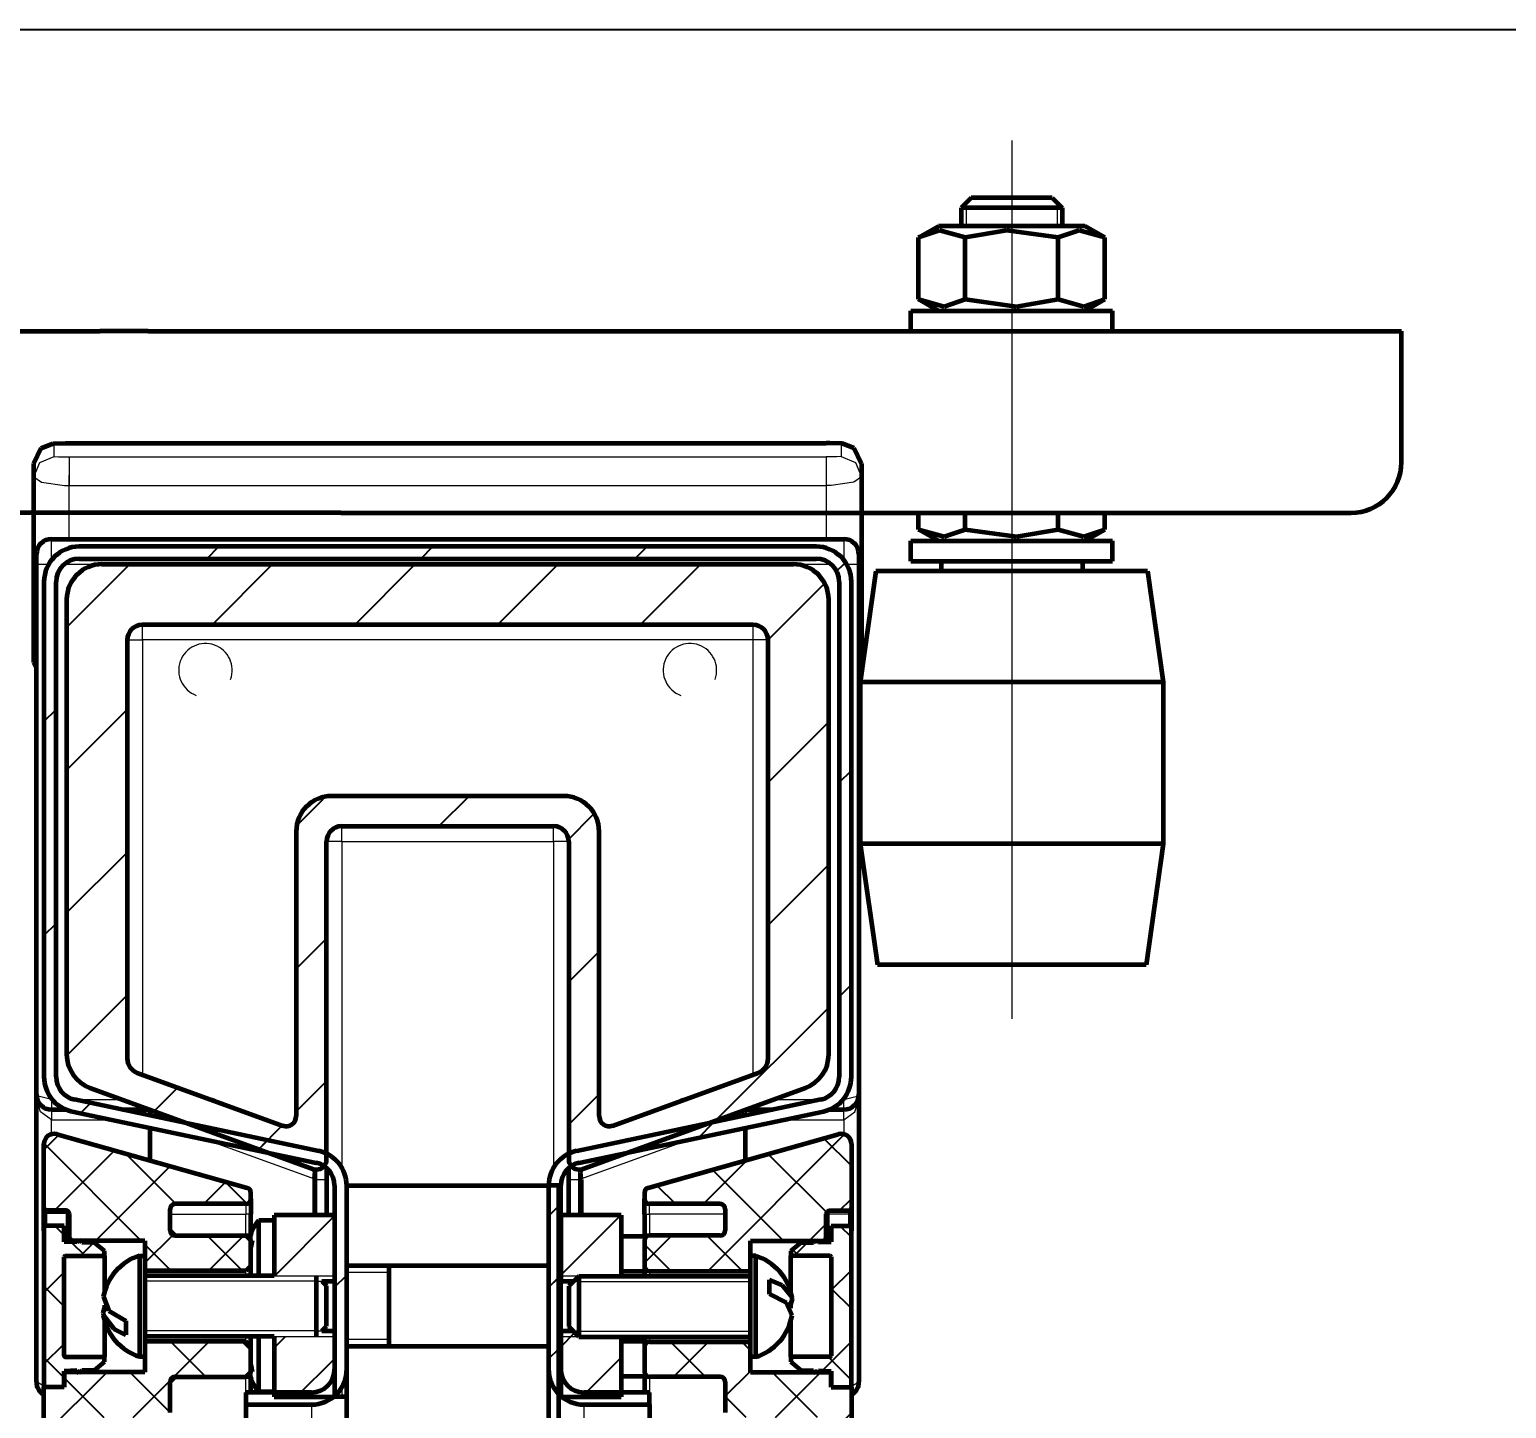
# Model space of a CAD drawing. Header units: millimetres. Extents: x 0 to 594, y 0 to 420.
# Drawn here: x 533.69 to 548.33, y 380.66 to 394.32 of the extents above; entities that cross this region are included whole.
import ezdxf

# ---------------------------------------------------------------- set-up
doc = ezdxf.new("R2010")
doc.units = ezdxf.units.MM
for name, pattern in [('K5LT_AXLED', [19.5, 15, -1.5, 1.5, -1.5]), ('K5LT_BASIC', [0]), ('K5LT_THIN', [0])]:
    doc.linetypes.add(name, pattern=pattern)
doc.layers.add('LAYER', color=7, linetype='Continuous')
doc.layers.add('Системный слой', color=7, linetype='Continuous')
doc.styles.add('KDIMTEXTSTYLE', font='GOST_AU.SHX', dxfattribs={"width": 0.96, "oblique": 15, "height": 5})
doc.dimstyles.new('KDIMSTYLE (0.10)', dxfattribs={"dimtxt": 5, "dimasz": 1, "dimexe": 2, "dimexo": 0, "dimgap": 1, "dimtad": 1, "dimlfac": 10, "dimtxsty": 'KDIMTEXTSTYLE', "dimsah": 1, "dimcen": 0, "dimdle": 1, "dimadec": 0, "dimazin": 0, "dimtfac": 0.667, "dimtmove": 0, "dimatfit": 3, "dimfxl": 1, "dimtvp": 1, "dimtolj": 1, "dimtzin": 0, "dimarcsym": 0})
pattern_1 = [(45, (0, 0), (-0.3535534, 0.3535534), []), (135, (0, 0), (-0.3535534, -0.3535534), [])]
pattern_2 = [(45, (0, 0), (-0.3535534, 0.3535534), [])]

# ---------------------------------------------------------------- blocks, each defined once
blk = doc.blocks.new('KDIMARROW_01')
at = {"layer": 'LAYER'}
blk.add_hatch(color=0, dxfattribs=at).paths.add_polyline_path([(0, 0), (-5, 0.658), (-4.5, 0), (-5, -0.658)])
at = {"layer": 'LAYER', "color": 0, "linetype": 'K5LT_THIN', "lineweight": 18}
for p, q in [((-4.5, 0), (-5, 0.658)), ((-5, 0.658), (0, 0)), ((0, 0), (-5, -0.658)), ((-5, -0.658), (-4.5, 0))]:
    blk.add_line(p, q, dxfattribs=at)
at = {"layer": 'Системный слой', "color": 0, "linetype": 'K5LT_THIN', "lineweight": 18}
blk.add_line((0, 0), (-1, 0), dxfattribs=at)
blk = doc.blocks.new('U460')
at = {"layer": 'Системный слой', "color": 5, "linetype": 'K5LT_BASIC', "lineweight": 60, "true_color": 0x0000ff}
blk.add_line((538.935, 348.152), (538.935, 382.867), dxfattribs=at)
blk = doc.blocks.new('U461')
at = {"layer": 'Системный слой', "color": 5, "linetype": 'K5LT_BASIC', "lineweight": 60, "true_color": 0x0000ff}
blk.add_line((538.835, 382.867), (538.835, 348.153), dxfattribs=at)
blk = doc.blocks.new('U465')
at = {"layer": 'Системный слой', "color": 7, "linetype": 'K5LT_THIN', "lineweight": 18}
for p, q in [((533.765, 383.756), (533.76, 383.769)), ((533.91, 383.719), (533.765, 383.756))]:
    blk.add_line(p, q, dxfattribs=at)
blk = doc.blocks.new('U466')
at = {"layer": 'Системный слой', "color": 7, "linetype": 'K5LT_THIN', "lineweight": 18}
for p, q in [((541.868, 383.596), (541.907, 383.717)), ((541.907, 383.717), (541.91, 383.769)), ((541.76, 383.519), (541.868, 383.596))]:
    blk.add_line(p, q, dxfattribs=at)
blk = doc.blocks.new('U467')
at = {"layer": 'Системный слой', "color": 7, "linetype": 'K5LT_THIN', "lineweight": 18}
for p, q in [((533.764, 383.717), (533.76, 383.769)), ((533.802, 383.596), (533.764, 383.717)), ((533.91, 383.519), (533.802, 383.596))]:
    blk.add_line(p, q, dxfattribs=at)
blk = doc.blocks.new('U468')
at = {"layer": 'Системный слой', "color": 5, "linetype": 'K5LT_BASIC', "lineweight": 60, "true_color": 0x0000ff}
for p, q in [((539.155, 383.026), (539.149, 382.993)), ((539.149, 382.993), (539.155, 382.932))]:
    blk.add_line(p, q, dxfattribs=at)
blk = doc.blocks.new('U469')
at = {"layer": 'Системный слой', "color": 5, "linetype": 'K5LT_BASIC', "lineweight": 60, "true_color": 0x0000ff}
for p, q in [((536.521, 383.001), (536.515, 383.026)), ((536.515, 382.932), (536.521, 383.001))]:
    blk.add_line(p, q, dxfattribs=at)
blk = doc.blocks.new('U477')
at = {"layer": 'Системный слой', "color": 5, "linetype": 'K5LT_BASIC', "lineweight": 60, "true_color": 0x0000ff}
blk.add_line((539.835, 380.697), (539.835, 348.146), dxfattribs=at)
blk = doc.blocks.new('U478')
at = {"layer": 'Системный слой', "color": 7, "linetype": 'K5LT_THIN', "lineweight": 18}
blk.add_line((536.485, 380.697), (536.485, 348.169), dxfattribs=at)
blk = doc.blocks.new('U482')
at = {"layer": 'Системный слой', "color": 5, "linetype": 'K5LT_BASIC', "lineweight": 60, "true_color": 0x0000ff}
blk.add_line((535.835, 380.697), (535.835, 348.173), dxfattribs=at)
blk = doc.blocks.new('U483')
at = {"layer": 'Системный слой', "color": 7, "linetype": 'K5LT_THIN', "lineweight": 18}
blk.add_line((539.185, 380.697), (539.185, 348.15), dxfattribs=at)
blk = doc.blocks.new('U485')
at = {"layer": 'Системный слой', "color": 5, "linetype": 'K5LT_BASIC', "lineweight": 60, "true_color": 0x0000ff}
for p, q in [((534.424, 381.765), (534.477, 381.625)), ((534.477, 381.625), (534.645, 381.528))]:
    blk.add_line(p, q, dxfattribs=at)
blk = doc.blocks.new('U486')
at = {"layer": 'Системный слой', "color": 5, "linetype": 'K5LT_BASIC', "lineweight": 60, "true_color": 0x0000ff}
blk.add_line((536.835, 348.166), (536.835, 381.047), dxfattribs=at)
blk = doc.blocks.new('U487')
at = {"layer": 'Системный слой', "color": 7, "linetype": 'K5LT_THIN', "lineweight": 18}
for p, q in [((541.76, 383.719), (541.905, 383.756)), ((541.905, 383.756), (541.91, 383.769))]:
    blk.add_line(p, q, dxfattribs=at)
blk = doc.blocks.new('U488')
at = {"layer": 'Системный слой', "color": 5, "linetype": 'K5LT_BASIC', "lineweight": 60, "true_color": 0x0000ff}
for p, q in [((534.891, 383.613), (534.887, 383.619)), ((534.892, 383.561), (534.891, 383.613))]:
    blk.add_line(p, q, dxfattribs=at)
blk = doc.blocks.new('U489')
at = {"layer": 'Системный слой', "color": 5, "linetype": 'K5LT_BASIC', "lineweight": 60, "true_color": 0x0000ff}
for p, q in [((540.783, 383.619), (540.777, 383.586)), ((540.777, 383.586), (540.779, 383.561))]:
    blk.add_line(p, q, dxfattribs=at)
blk = doc.blocks.new('U492')
at = {"layer": 'Системный слой', "color": 5, "linetype": 'K5LT_BASIC', "lineweight": 60, "true_color": 0x0000ff}
for p, q in [((541.191, 381.706), (541.025, 381.792)), ((541.248, 381.579), (541.191, 381.706))]:
    blk.add_line(p, q, dxfattribs=at)
blk = doc.blocks.new('U493')
at = {"layer": 'Системный слой', "color": 5, "linetype": 'K5LT_BASIC', "lineweight": 60, "true_color": 0x0000ff}
for p, q in [((541.148, 381.88), (541.025, 381.934)), ((541.248, 381.759), (541.148, 381.88))]:
    blk.add_line(p, q, dxfattribs=at)
blk = doc.blocks.new('U494')
at = {"layer": 'Системный слой', "color": 5, "linetype": 'K5LT_BASIC', "lineweight": 60, "true_color": 0x0000ff}
for p, q in [((534.424, 381.58), (534.526, 381.447)), ((534.526, 381.447), (534.645, 381.389))]:
    blk.add_line(p, q, dxfattribs=at)
blk = doc.blocks.new('U495')
at = {"layer": 'Системный слой', "color": 7, "linetype": 'K5LT_THIN', "lineweight": 18}
for p, q in [((541.691, 390.086), (541.585, 390.085)), ((541.735, 390.089), (541.691, 390.086))]:
    blk.add_line(p, q, dxfattribs=at)
blk = doc.blocks.new('U496')
at = {"layer": 'Системный слой', "color": 7, "linetype": 'K5LT_THIN', "lineweight": 18}
for p, q in [((533.794, 390.16), (533.735, 390.019)), ((533.935, 390.219), (533.794, 390.16))]:
    blk.add_line(p, q, dxfattribs=at)
blk = doc.blocks.new('U497')
at = {"layer": 'Системный слой', "color": 7, "linetype": 'K5LT_THIN', "lineweight": 18}
for p, q in [((533.935, 390.089), (533.979, 390.086)), ((533.979, 390.086), (534.085, 390.085))]:
    blk.add_line(p, q, dxfattribs=at)
blk = doc.blocks.new('U498')
at = {"layer": 'Системный слой', "color": 7, "linetype": 'K5LT_THIN', "lineweight": 18}
for p, q in [((533.735, 389.889), (533.812, 389.834)), ((533.812, 389.834), (534.038, 389.803)), ((534.038, 389.803), (534.085, 389.802))]:
    blk.add_line(p, q, dxfattribs=at)
blk = doc.blocks.new('U499')
at = {"layer": 'Системный слой', "color": 7, "linetype": 'K5LT_THIN', "lineweight": 18}
for p, q in [((541.735, 390.219), (541.877, 390.16)), ((541.877, 390.16), (541.935, 390.019))]:
    blk.add_line(p, q, dxfattribs=at)
blk = doc.blocks.new('U500')
at = {"layer": 'Системный слой', "color": 7, "linetype": 'K5LT_THIN', "lineweight": 18}
for p, q in [((541.858, 389.834), (541.633, 389.803)), ((541.935, 389.889), (541.858, 389.834)), ((541.633, 389.803), (541.585, 389.802))]:
    blk.add_line(p, q, dxfattribs=at)
blk = doc.blocks.new('U501')
at = {"layer": 'Системный слой', "color": 7, "linetype": 'K5LT_THIN', "lineweight": 18}
for p, q in [((533.935, 390.219), (533.979, 390.222)), ((533.979, 390.222), (534.085, 390.223))]:
    blk.add_line(p, q, dxfattribs=at)
blk = doc.blocks.new('U502')
at = {"layer": 'Системный слой', "color": 7, "linetype": 'K5LT_THIN', "lineweight": 18}
for p, q in [((533.735, 389.889), (533.794, 390.03)), ((533.794, 390.03), (533.935, 390.089))]:
    blk.add_line(p, q, dxfattribs=at)
blk = doc.blocks.new('U503')
at = {"layer": 'Системный слой', "color": 7, "linetype": 'K5LT_THIN', "lineweight": 18}
for p, q in [((541.735, 390.089), (541.877, 390.03)), ((541.877, 390.03), (541.935, 389.889))]:
    blk.add_line(p, q, dxfattribs=at)
blk = doc.blocks.new('U504')
at = {"layer": 'Системный слой', "color": 7, "linetype": 'K5LT_THIN', "lineweight": 18}
for p, q in [((541.691, 390.222), (541.585, 390.223)), ((541.735, 390.219), (541.691, 390.222))]:
    blk.add_line(p, q, dxfattribs=at)
blk = doc.blocks.new('U505')
at = {"layer": 'Системный слой', "color": 5, "linetype": 'K5LT_BASIC', "lineweight": 60, "true_color": 0x0000ff}
for p, q in [((541.621, 390.223), (541.585, 390.223)), ((541.743, 390.22), (541.621, 390.223)), ((541.863, 390.173), (541.743, 390.22)), ((541.935, 390.019), (541.863, 390.173))]:
    blk.add_line(p, q, dxfattribs=at)
blk = doc.blocks.new('U506')
at = {"layer": 'Системный слой', "color": 5, "linetype": 'K5LT_BASIC', "lineweight": 60, "true_color": 0x0000ff}
for p, q in [((533.735, 390.019), (533.808, 390.173)), ((533.808, 390.173), (533.927, 390.22)), ((533.927, 390.22), (534.05, 390.223)), ((534.05, 390.223), (534.085, 390.223))]:
    blk.add_line(p, q, dxfattribs=at)
blk = doc.blocks.new('U449')
at = {"layer": 'Системный слой'}
h = blk.add_hatch(dxfattribs=at)
h.set_pattern_fill('Металл', angle=45, style=0, pattern_type=0)
h.set_pattern_definition([(45, (0, 0), (-1.0606602, 1.0606602), [])])
h.paths.add_polyline_path([(536.715, 382.867), (536.715, 381.047), (536.639, 380.876), (536.485, 380.817), (535.835, 380.817), (535.835, 380.697), (536.485, 380.697), (536.705, 380.775), (536.827, 380.974), (536.835, 381.047), (536.835, 382.867), (536.758, 383.087), (536.559, 383.209), (536.557, 383.209), (534.138, 383.719), (533.986, 383.83), (533.955, 383.944), (533.955, 388.847), (534.032, 389.019), (534.185, 389.077), (541.485, 389.077), (541.657, 389.001), (541.715, 388.847), (541.715, 383.944), (541.639, 383.773), (541.533, 383.719), (539.113, 383.209), (538.914, 383.088), (538.835, 382.868), (538.835, 382.867), (538.835, 381.047), (538.913, 380.827), (539.112, 380.705), (539.185, 380.697), (539.835, 380.697), (539.835, 380.817), (539.185, 380.817), (539.014, 380.894), (538.955, 381.047), (538.955, 382.867), (539.032, 383.038), (539.138, 383.092), (541.557, 383.602), (541.757, 383.723), (541.835, 383.943), (541.835, 383.944), (541.835, 388.847), (541.758, 389.067), (541.559, 389.189), (541.485, 389.197), (534.185, 389.197), (533.965, 389.12), (533.843, 388.921), (533.835, 388.847), (533.835, 383.944), (533.913, 383.725), (534.112, 383.602), (534.113, 383.602), (536.533, 383.092), (536.685, 382.982)])
h = blk.add_hatch(dxfattribs=at)
h.set_pattern_fill('Металл', angle=45, style=0, pattern_type=0)
h.set_pattern_definition([(45, (0, 0), (-0.7071068, 0.7071068), [])])
h.paths.add_polyline_path([(540.86, 388.422), (540.966, 388.378), (541.01, 388.272), (541.01, 384.126), (540.966, 384.02), (540.912, 383.985), (539.469, 383.46), (539.393, 383.463), (539.341, 383.52), (539.335, 383.554), (539.335, 386.376), (539.258, 386.596), (539.059, 386.719), (538.985, 386.726), (536.685, 386.726), (536.465, 386.649), (536.343, 386.45), (536.335, 386.376), (536.335, 383.554), (536.306, 383.483), (536.235, 383.454), (536.201, 383.46), (534.759, 383.985), (534.674, 384.062), (534.66, 384.126), (534.66, 388.272), (534.704, 388.378), (534.81, 388.422)])
h.paths.add_polyline_path([(539.035, 386.276), (539.035, 383.126), (539.065, 383.056), (539.135, 383.026), (539.156, 383.026), (541.38, 383.836), (541.56, 383.984), (541.61, 384.165), (541.61, 388.672), (541.533, 388.892), (541.334, 389.014), (541.26, 389.022), (534.41, 389.022), (534.19, 388.945), (534.068, 388.746), (534.06, 388.672), (534.06, 384.165), (534.138, 383.945), (534.291, 383.836), (536.515, 383.026), (536.535, 383.026), (536.606, 383.056), (536.635, 383.126), (536.635, 386.276), (536.679, 386.383), (536.785, 386.426), (538.885, 386.426), (538.991, 386.383)])
h = blk.add_hatch(dxfattribs=at)
h.set_pattern_fill('Неметалл', angle=45, style=0, pattern_type=0)
h.set_pattern_definition(pattern_1)
h.paths.add_polyline_path([(534.835, 382.319), (534.835, 382.022), (535.835, 382.022), (535.885, 382.072), (535.885, 382.322), (535.835, 382.372), (535.135, 382.372), (535.085, 382.422), (535.085, 382.634), (535.1, 382.669), (535.135, 382.684), (535.835, 382.684), (535.871, 382.698), (535.885, 382.734), (535.885, 382.796), (535.871, 382.831), (535.849, 382.844), (533.962, 383.375), (533.886, 383.366), (533.839, 383.306), (533.835, 383.279), (533.835, 382.649), (533.844, 382.628), (533.865, 382.619), (534.055, 382.619), (534.076, 382.61), (534.085, 382.589), (534.085, 382.349), (534.115, 382.319)])
h.paths.add_polyline_path([(534.835, 381.322), (534.835, 381.019), (534.035, 381.019), (534.035, 380.869), (533.835, 380.869), (533.835, 378.441), (533.9, 378.133), (534.072, 377.924), (534.235, 377.875), (535.585, 377.875), (535.656, 377.917), (535.685, 378.017), (535.685, 378.031), (535.674, 378.071), (535.645, 378.087), (534.085, 378.087), (534.015, 378.129), (533.985, 378.229), (533.985, 380.469), (534.049, 380.562), (534.085, 380.569), (535.035, 380.569), (535.085, 380.619), (535.085, 380.922), (535.135, 380.972), (535.835, 380.972), (535.885, 381.022), (535.885, 381.272), (535.835, 381.322)])
h = blk.add_hatch(dxfattribs=at)
h.set_pattern_fill('Неметалл', angle=45, style=0, pattern_type=0)
h.set_pattern_definition(pattern_1)
h.paths.add_polyline_path([(540.835, 382.019), (540.835, 382.319), (541.555, 382.319), (541.576, 382.328), (541.585, 382.349), (541.585, 382.586), (541.594, 382.607), (541.615, 382.616), (541.805, 382.616), (541.826, 382.625), (541.835, 382.646), (541.835, 383.279), (541.806, 383.35), (541.735, 383.379), (541.708, 383.375), (539.822, 382.844), (539.792, 382.82), (539.785, 382.796), (539.785, 382.734), (539.8, 382.698), (539.835, 382.684), (540.535, 382.684), (540.571, 382.669), (540.585, 382.634), (540.585, 382.422), (540.571, 382.387), (540.535, 382.372), (539.835, 382.372), (539.8, 382.358), (539.785, 382.322), (539.785, 382.069), (539.8, 382.034), (539.835, 382.019)])
h.paths.add_polyline_path([(540.835, 381.019), (540.835, 381.319), (539.835, 381.319), (539.8, 381.305), (539.785, 381.269), (539.785, 381.022), (539.8, 380.987), (539.835, 380.972), (540.535, 380.972), (540.571, 380.958), (540.585, 380.922), (540.585, 380.619), (540.6, 380.584), (540.635, 380.569), (541.585, 380.569), (541.656, 380.54), (541.685, 380.469), (541.685, 378.226), (541.656, 378.126), (541.585, 378.084), (540.025, 378.084), (539.997, 378.068), (539.985, 378.028), (539.985, 378.014), (540.015, 377.914), (540.085, 377.872), (541.435, 377.872), (541.653, 377.963), (541.801, 378.208), (541.835, 378.438), (541.835, 380.869), (541.635, 380.869), (541.635, 381.019)])
h = blk.add_hatch(dxfattribs=at)
h.set_pattern_fill('Металл', angle=45, style=0, pattern_type=0)
h.set_pattern_definition(pattern_2)
h.paths.add_polyline_path([(538.935, 348.152), (538.935, 382.867), (538.835, 382.867), (538.835, 348.153)])
h.paths.add_polyline_path([(538.935, 343.152), (538.835, 343.153), (538.835, 311.418), (538.935, 311.418)])
h = blk.add_hatch(dxfattribs=at)
h.set_pattern_fill('Металл', angle=45, style=0, pattern_type=0)
h.set_pattern_definition(pattern_2)
h.paths.add_polyline_path([(536.115, 381.372), (536.115, 380.772), (536.715, 380.772), (536.715, 381.426), (536.589, 381.426), (536.535, 381.372)])
h.paths.add_polyline_path([(536.589, 381.918), (536.715, 381.918), (536.715, 382.572), (536.115, 382.572), (536.115, 381.972), (536.535, 381.972)])
h = blk.add_hatch(dxfattribs=at)
h.set_pattern_fill('Металл', angle=45, style=0, pattern_type=0)
h.set_pattern_definition(pattern_2)
h.paths.add_polyline_path([(539.078, 381.426), (538.955, 381.426), (538.955, 380.772), (539.555, 380.772), (539.555, 381.369), (539.135, 381.369)])
h.paths.add_polyline_path([(539.555, 381.969), (539.555, 382.572), (538.955, 382.572), (538.955, 381.918), (539.084, 381.918), (539.135, 381.969)])
h = blk.add_hatch(dxfattribs=at)
h.set_pattern_fill('Неметалл', angle=45, style=0, pattern_type=0)
h.set_pattern_definition(pattern_1)
h.paths.add_polyline_path([(533.835, 382.469), (533.835, 380.869), (534.035, 380.869), (534.035, 381.029), (534.161, 381.033), (534.185, 381.009), (534.211, 381.035), (534.335, 381.039), (534.435, 381.119), (534.435, 381.169), (534.045, 381.169), (534.035, 381.179), (534.035, 382.159), (534.045, 382.169), (534.435, 382.169), (534.435, 382.219), (534.335, 382.299), (534.211, 382.303), (534.185, 382.329), (534.161, 382.305), (534.035, 382.309), (534.035, 382.469)])
h = blk.add_hatch(dxfattribs=at)
h.set_pattern_fill('Неметалл', angle=45, style=0, pattern_type=0)
h.set_pattern_definition(pattern_1)
h.paths.add_polyline_path([(541.835, 380.869), (541.835, 382.469), (541.635, 382.469), (541.635, 382.309), (541.509, 382.305), (541.485, 382.329), (541.459, 382.303), (541.335, 382.299), (541.235, 382.219), (541.235, 382.169), (541.625, 382.169), (541.632, 382.166), (541.635, 382.159), (541.635, 381.179), (541.632, 381.172), (541.625, 381.169), (541.235, 381.169), (541.235, 381.119), (541.335, 381.039), (541.459, 381.035), (541.485, 381.009), (541.509, 381.033), (541.635, 381.029), (541.635, 380.869)])
at = {"layer": 'Системный слой', "color": 7, "linetype": 'K5LT_THIN', "lineweight": 18}
for p, q in [((533.935, 390.089), (533.935, 390.219)), ((534.085, 390.223), (541.585, 390.223)), ((534.085, 390.223), (534.085, 390.223)), ((541.585, 390.223), (541.585, 390.223)), ((541.735, 390.219), (541.735, 390.089)), ((534.085, 390.085), (534.085, 389.802)), ((534.085, 390.085), (541.585, 390.085)), ((541.585, 390.085), (541.585, 389.802)), ((534.085, 389.272), (534.085, 389.903)), ((541.585, 389.903), (541.585, 389.272)), ((534.085, 389.802), (541.585, 389.802)), ((533.91, 389.064), (533.91, 389.272)), ((541.76, 389.272), (541.76, 389.064)), ((533.76, 389.022), (533.882, 389.022)), ((534.036, 389.022), (534.41, 389.022)), ((541.26, 389.022), (541.635, 389.022)), ((541.788, 389.022), (541.91, 389.022)), ((534.81, 388.272), (534.81, 388.422)), ((540.86, 388.422), (540.86, 388.272)), ((534.66, 388.272), (534.81, 388.272)), ((540.86, 388.272), (534.81, 388.272)), ((534.81, 388.272), (534.81, 383.966)), ((541.01, 388.272), (540.86, 388.272)), ((540.86, 388.272), (540.86, 383.966)), ((536.785, 386.276), (536.785, 386.426)), ((538.885, 386.276), (538.885, 386.426)), ((536.785, 386.276), (536.635, 386.276)), ((536.785, 386.276), (538.885, 386.276)), ((536.785, 386.276), (536.785, 383.047)), ((539.035, 386.276), (538.885, 386.276)), ((538.885, 386.276), (538.885, 383.047)), ((533.91, 383.719), (533.91, 383.728)), ((533.91, 383.719), (533.91, 383.619)), ((533.91, 383.719), (533.918, 383.719)), ((534.14, 383.719), (534.612, 383.719)), ((541.059, 383.719), (541.531, 383.719)), ((541.753, 383.719), (541.76, 383.719)), ((541.76, 383.728), (541.76, 383.719)), ((541.76, 383.619), (541.76, 383.719)), ((541.91, 383.769), (541.91, 383.769)), ((533.91, 383.619), (533.91, 383.519)), ((541.76, 383.519), (541.76, 383.619)), ((533.91, 383.376), (533.91, 383.519)), ((533.91, 383.519), (534.507, 383.519)), ((541.164, 383.519), (541.76, 383.519)), ((541.76, 383.519), (541.76, 383.376)), ((535.449, 383.32), (536.515, 382.932)), ((539.155, 382.932), (540.221, 383.32)), ((536.535, 383.026), (536.535, 382.926)), ((539.135, 382.926), (539.135, 383.026)), ((536.515, 382.926), (536.535, 382.926)), ((536.535, 382.926), (536.635, 382.926)), ((536.535, 382.926), (536.535, 382.572)), ((539.035, 382.926), (539.135, 382.926)), ((539.135, 382.926), (539.156, 382.926)), ((539.135, 382.572), (539.135, 382.926)), ((535.835, 382.684), (535.835, 382.584)), ((539.835, 382.584), (539.835, 382.684)), ((533.835, 382.589), (533.865, 382.589)), ((533.865, 382.589), (533.865, 382.619)), ((534.055, 382.589), (533.865, 382.589)), ((533.865, 382.469), (533.865, 382.589)), ((534.055, 382.619), (534.055, 382.589)), ((534.055, 382.589), (534.055, 382.313)), ((534.085, 382.589), (534.055, 382.589)), ((535.085, 382.584), (535.835, 382.584)), ((535.885, 382.584), (535.835, 382.584)), ((535.835, 382.372), (535.835, 382.584)), ((539.785, 382.584), (539.835, 382.584)), ((540.585, 382.584), (539.835, 382.584)), ((539.835, 382.584), (539.835, 382.372)), ((541.615, 382.586), (541.585, 382.586)), ((541.615, 382.586), (541.615, 382.616)), ((541.615, 382.313), (541.615, 382.586)), ((541.615, 382.586), (541.805, 382.586)), ((541.805, 382.616), (541.805, 382.586)), ((541.835, 382.586), (541.805, 382.586)), ((541.805, 382.586), (541.805, 382.469)), ((535.135, 382.372), (535.135, 382.372)), ((535.835, 382.372), (535.835, 382.372)), ((534.055, 382.313), (534.085, 382.313)), ((534.055, 382.313), (534.055, 382.309)), ((534.085, 382.313), (534.086, 382.308)), ((534.115, 382.319), (534.115, 382.307)), ((541.555, 382.307), (541.555, 382.319)), ((541.615, 382.313), (541.585, 382.313)), ((541.585, 382.313), (541.585, 382.308)), ((541.615, 382.313), (541.615, 382.309)), ((534.045, 382.169), (534.045, 381.169)), ((541.625, 381.169), (541.625, 382.169)), ((535.835, 381.972), (535.835, 382.022)), ((536.115, 381.972), (536.715, 381.972)), ((537.255, 382.005), (536.835, 382.005)), ((538.955, 381.972), (539.555, 381.972)), ((539.835, 382.019), (539.835, 381.969)), ((536.535, 381.918), (534.835, 381.918)), ((536.535, 381.918), (536.589, 381.918)), ((539.135, 381.915), (539.081, 381.915)), ((539.135, 381.915), (540.835, 381.915)), ((536.535, 381.426), (534.835, 381.426)), ((535.835, 381.322), (535.835, 381.372)), ((536.115, 381.372), (536.715, 381.372)), ((536.535, 381.426), (536.589, 381.426)), ((537.255, 381.34), (536.835, 381.34)), ((538.955, 381.372), (539.132, 381.372)), ((539.135, 381.423), (539.081, 381.423)), ((539.135, 381.423), (540.835, 381.423)), ((539.835, 381.369), (539.835, 381.319)), ((533.835, 380.879), (533.76, 380.922)), ((535.135, 380.972), (535.135, 380.972)), ((535.835, 380.972), (535.835, 380.972)), ((535.835, 380.817), (535.835, 380.972)), ((539.835, 380.972), (539.835, 380.817)), ((541.835, 380.879), (541.91, 380.922)), ((541.91, 380.922), (541.91, 380.922)), ((536.785, 380.867), (536.785, 380.772))]:
    blk.add_line(p, q, dxfattribs=at)
at = {"layer": 'Системный слой', "color": 5, "linetype": 'K5LT_BASIC', "lineweight": 60, "true_color": 0x0000ff}
for p, q in [((534.085, 390.223), (541.585, 390.223)), ((533.735, 389.889), (533.735, 390.019)), ((533.735, 388.05), (533.735, 389.991)), ((541.935, 390.019), (541.935, 389.889)), ((541.935, 389.991), (541.935, 388.05)), ((533.91, 389.272), (541.76, 389.272)), ((533.76, 389.022), (533.76, 389.122)), ((541.485, 389.197), (534.185, 389.197)), ((541.91, 389.122), (541.91, 389.022)), ((533.76, 383.769), (533.76, 389.022)), ((534.185, 389.077), (541.485, 389.077)), ((534.41, 389.022), (541.26, 389.022)), ((541.91, 389.022), (541.91, 383.769)), ((533.835, 388.847), (533.835, 383.944)), ((533.955, 383.944), (533.955, 388.847)), ((541.715, 388.847), (541.715, 383.944)), ((541.835, 383.944), (541.835, 388.847)), ((534.06, 388.672), (534.06, 384.165)), ((541.61, 384.165), (541.61, 388.672)), ((540.86, 388.422), (534.81, 388.422)), ((534.66, 388.272), (534.66, 384.126)), ((541.01, 384.126), (541.01, 388.272)), ((533.76, 387.996), (533.735, 388.05)), ((541.935, 388.05), (541.91, 387.996)), ((538.985, 386.726), (536.685, 386.726)), ((536.335, 386.376), (536.335, 383.554)), ((536.785, 386.426), (538.885, 386.426)), ((539.335, 383.554), (539.335, 386.376)), ((536.635, 383.126), (536.635, 386.276)), ((539.035, 386.276), (539.035, 383.126)), ((534.759, 383.985), (536.201, 383.46)), ((539.469, 383.46), (540.912, 383.985)), ((534.291, 383.836), (536.515, 383.026)), ((539.156, 383.026), (541.38, 383.836)), ((533.76, 380.922), (533.76, 383.769)), ((533.76, 383.769), (533.76, 383.769)), ((533.76, 383.769), (533.76, 383.767)), ((536.557, 383.209), (534.138, 383.719)), ((541.533, 383.719), (539.113, 383.209)), ((541.91, 383.769), (541.91, 380.922)), ((541.91, 383.769), (541.91, 383.769)), ((541.91, 383.769), (541.91, 383.769)), ((541.91, 383.767), (541.91, 383.769)), ((533.816, 383.652), (533.802, 383.665)), ((533.91, 383.619), (534.056, 383.619)), ((534.113, 383.602), (536.533, 383.092)), ((534.614, 383.619), (534.887, 383.619)), ((539.138, 383.092), (541.557, 383.602)), ((540.784, 383.619), (541.057, 383.619)), ((541.614, 383.619), (541.76, 383.619)), ((541.854, 383.652), (541.869, 383.665)), ((534.887, 383.115), (534.887, 383.439)), ((540.784, 383.439), (540.784, 383.115)), ((533.835, 382.649), (533.835, 383.279)), ((533.962, 383.375), (535.849, 382.844)), ((539.822, 382.844), (541.708, 383.375)), ((541.835, 383.279), (541.835, 382.646)), ((536.515, 383.026), (536.515, 383.026)), ((536.515, 383.026), (536.535, 383.026)), ((536.635, 383.041), (536.635, 382.926)), ((539.035, 382.926), (539.035, 383.041)), ((539.135, 383.026), (539.156, 383.026)), ((539.155, 383.026), (539.156, 383.026)), ((536.515, 382.932), (536.515, 382.926)), ((536.515, 382.926), (536.515, 382.572)), ((536.635, 382.926), (536.635, 382.572)), ((536.715, 382.867), (536.715, 381.047)), ((536.835, 381.047), (536.835, 382.867)), ((536.835, 382.867), (538.835, 382.867)), ((538.835, 382.867), (538.835, 381.047)), ((538.935, 382.867), (538.835, 382.867)), ((538.955, 381.047), (538.955, 382.867)), ((539.035, 382.572), (539.035, 382.926)), ((539.155, 382.932), (539.156, 382.926)), ((539.156, 382.926), (539.156, 382.572)), ((535.134, 382.684), (535.135, 382.684)), ((535.835, 382.684), (535.135, 382.684)), ((535.885, 382.734), (535.885, 382.796)), ((535.885, 382.734), (535.885, 382.584)), ((539.785, 382.796), (539.785, 382.734)), ((539.785, 382.584), (539.785, 382.734)), ((540.535, 382.684), (539.835, 382.684)), ((540.536, 382.684), (540.535, 382.684)), ((533.835, 382.589), (533.835, 382.649)), ((533.835, 382.419), (533.835, 382.589)), ((534.055, 382.619), (533.865, 382.619)), ((534.085, 382.589), (534.085, 382.349)), ((535.085, 382.422), (535.085, 382.634)), ((535.885, 382.387), (535.885, 382.584)), ((536.115, 382.522), (535.965, 382.522)), ((535.965, 381.972), (535.965, 382.522)), ((536.715, 382.572), (536.115, 382.572)), ((536.115, 382.572), (536.115, 381.972)), ((536.715, 382.572), (536.715, 381.918)), ((539.555, 382.572), (538.955, 382.572)), ((538.955, 382.572), (538.955, 381.918)), ((539.555, 382.572), (539.555, 381.969)), ((539.785, 382.584), (539.785, 382.365)), ((540.585, 382.634), (540.585, 382.422)), ((541.585, 382.349), (541.585, 382.586)), ((541.805, 382.616), (541.615, 382.616)), ((541.835, 382.646), (541.835, 382.586)), ((541.835, 382.586), (541.835, 382.419)), ((534.035, 382.469), (533.835, 382.469)), ((533.835, 382.469), (533.835, 380.869)), ((534.035, 382.469), (533.835, 382.469)), ((533.835, 382.469), (533.835, 382.469)), ((533.835, 382.419), (533.835, 380.869)), ((533.835, 382.419), (533.835, 382.419)), ((534.035, 382.309), (534.035, 382.469)), ((534.035, 382.469), (534.035, 382.469)), ((535.085, 382.422), (535.135, 382.372)), ((535.135, 382.372), (535.835, 382.372)), ((535.135, 382.372), (535.835, 382.372)), ((535.835, 382.372), (535.885, 382.322)), ((539.555, 382.365), (539.809, 382.365)), ((540.535, 382.372), (539.835, 382.372)), ((541.635, 382.469), (541.835, 382.469)), ((541.635, 382.469), (541.635, 382.309)), ((541.835, 380.869), (541.835, 382.469)), ((541.835, 380.869), (541.835, 382.419)), ((541.835, 382.419), (541.835, 382.419)), ((534.161, 382.305), (534.035, 382.309)), ((534.161, 382.305), (534.035, 382.309)), ((534.115, 382.319), (534.085, 382.349)), ((534.085, 382.349), (534.085, 382.313)), ((534.835, 382.319), (534.115, 382.319)), ((534.161, 382.305), (534.185, 382.329)), ((534.175, 382.319), (534.161, 382.305)), ((534.161, 382.305), (534.161, 382.305)), ((534.211, 382.303), (534.185, 382.329)), ((534.211, 382.303), (534.195, 382.319)), ((534.335, 382.299), (534.211, 382.303)), ((534.335, 382.299), (534.211, 382.303)), ((534.211, 382.303), (534.211, 382.303)), ((534.435, 382.219), (534.335, 382.299)), ((534.435, 382.219), (534.335, 382.299)), ((534.335, 382.299), (534.335, 382.299)), ((534.435, 382.169), (534.435, 382.219)), ((534.435, 382.219), (534.435, 382.219)), ((534.835, 382.319), (534.835, 382.172)), ((535.885, 382.072), (535.885, 382.322)), ((535.885, 382.322), (535.899, 382.322)), ((535.899, 382.322), (535.885, 382.255)), ((539.785, 382.322), (539.785, 382.069)), ((540.835, 382.319), (541.555, 382.319)), ((540.835, 382.169), (540.835, 382.319)), ((541.235, 382.219), (541.335, 382.299)), ((541.235, 382.219), (541.235, 382.169)), ((541.335, 382.299), (541.459, 382.303)), ((541.459, 382.303), (541.485, 382.329)), ((541.485, 382.329), (541.509, 382.305)), ((541.509, 382.305), (541.635, 382.309)), ((541.585, 382.313), (541.585, 382.349)), ((534.035, 381.179), (534.035, 382.159)), ((534.045, 382.169), (534.435, 382.169)), ((534.435, 382.169), (534.435, 381.816)), ((534.783, 382.172), (534.835, 382.172)), ((534.783, 382.172), (534.783, 381.172)), ((534.835, 382.172), (534.835, 381.172)), ((535.885, 382.072), (535.835, 382.022)), ((535.885, 381.972), (535.885, 382.072)), ((538.835, 382.072), (536.835, 382.072)), ((537.255, 381.272), (537.255, 382.072)), ((539.785, 382.069), (539.785, 381.969)), ((540.835, 381.169), (540.835, 382.169)), ((540.888, 382.169), (540.835, 382.169)), ((540.888, 381.169), (540.888, 382.169)), ((541.625, 382.169), (541.235, 382.169)), ((541.235, 381.813), (541.235, 382.169)), ((541.635, 382.159), (541.635, 381.179)), ((535.835, 382.022), (534.835, 382.022)), ((536.115, 381.972), (534.835, 381.972)), ((536.535, 381.522), (536.535, 381.972)), ((539.135, 381.969), (539.035, 381.869)), ((539.135, 381.969), (540.835, 381.969)), ((539.135, 381.969), (539.135, 381.806)), ((539.555, 382.019), (539.785, 382.019)), ((539.835, 382.019), (540.835, 382.019)), ((541.025, 381.792), (541.025, 381.934)), ((536.589, 381.918), (536.635, 381.872)), ((536.589, 381.918), (536.715, 381.918)), ((536.635, 381.572), (536.635, 381.872)), ((538.955, 381.918), (539.084, 381.918)), ((539.035, 381.869), (539.035, 381.76)), ((539.135, 381.806), (539.135, 381.369)), ((534.421, 381.603), (534.44, 381.672)), ((534.435, 381.682), (534.435, 381.663)), ((539.035, 381.76), (539.035, 381.469)), ((541.249, 381.74), (541.225, 381.669)), ((541.235, 381.652), (541.235, 381.686)), ((541.249, 381.74), (541.248, 381.759)), ((534.421, 381.603), (534.424, 381.58)), ((534.435, 381.529), (534.435, 381.169)), ((534.645, 381.528), (534.645, 381.389)), ((536.535, 381.372), (536.535, 381.522)), ((536.635, 381.472), (536.635, 381.572)), ((541.235, 381.169), (541.235, 381.526)), ((536.115, 381.372), (534.835, 381.372)), ((535.885, 381.272), (535.885, 381.372)), ((535.965, 380.822), (535.965, 381.372)), ((536.115, 381.372), (536.115, 380.772)), ((536.589, 381.426), (536.635, 381.472)), ((536.589, 381.426), (536.715, 381.426)), ((536.715, 381.426), (536.715, 380.772)), ((538.955, 381.426), (538.955, 380.772)), ((538.955, 381.426), (539.078, 381.426)), ((539.135, 381.369), (539.035, 381.469)), ((539.135, 381.369), (540.835, 381.369)), ((539.555, 381.369), (539.555, 380.772)), ((539.785, 381.369), (539.785, 381.269)), ((535.835, 381.322), (534.835, 381.322)), ((535.885, 381.272), (535.835, 381.322)), ((535.885, 381.022), (535.885, 381.272)), ((538.835, 381.272), (536.835, 381.272)), ((539.555, 381.326), (539.785, 381.326)), ((539.785, 381.269), (539.785, 381.022)), ((539.835, 381.319), (540.835, 381.319)), ((534.045, 381.169), (534.435, 381.169)), ((534.435, 381.119), (534.335, 381.039)), ((534.435, 381.119), (534.335, 381.039)), ((534.435, 381.119), (534.435, 381.169)), ((534.435, 381.119), (534.435, 381.119)), ((534.783, 381.172), (534.835, 381.172)), ((534.835, 381.172), (534.835, 381.019)), ((535.885, 381.09), (535.899, 381.022)), ((540.888, 381.169), (540.835, 381.169)), ((540.835, 381.019), (540.835, 381.169)), ((541.625, 381.169), (541.235, 381.169)), ((541.235, 381.169), (541.235, 381.119)), ((541.235, 381.119), (541.335, 381.039)), ((533.76, 380.922), (533.76, 380.922)), ((534.161, 381.033), (534.035, 381.029)), ((534.161, 381.033), (534.035, 381.029)), ((534.035, 380.869), (534.035, 381.029)), ((534.035, 381.019), (534.035, 380.869)), ((534.835, 381.019), (534.035, 381.019)), ((534.161, 381.033), (534.185, 381.009)), ((534.161, 381.033), (534.161, 381.033)), ((534.175, 381.019), (534.161, 381.033)), ((534.211, 381.035), (534.185, 381.009)), ((534.211, 381.035), (534.195, 381.019)), ((534.335, 381.039), (534.211, 381.035)), ((534.335, 381.039), (534.211, 381.035)), ((534.211, 381.035), (534.211, 381.035)), ((534.335, 381.039), (534.335, 381.039)), ((535.085, 380.922), (535.135, 380.972)), ((535.085, 380.619), (535.085, 380.922)), ((535.135, 380.972), (535.835, 380.972)), ((535.135, 380.972), (535.835, 380.972)), ((535.835, 380.972), (535.885, 381.022)), ((535.885, 381.022), (535.899, 381.022)), ((535.885, 380.817), (535.885, 380.957)), ((539.555, 380.979), (539.809, 380.979)), ((539.785, 380.979), (539.785, 380.817)), ((540.535, 380.972), (539.835, 380.972)), ((540.585, 380.922), (540.585, 380.619)), ((540.835, 381.019), (541.635, 381.019)), ((541.335, 381.039), (541.459, 381.035)), ((541.459, 381.035), (541.485, 381.009)), ((541.485, 381.009), (541.509, 381.033)), ((541.509, 381.033), (541.635, 381.029)), ((541.635, 381.029), (541.635, 380.869)), ((541.635, 380.869), (541.635, 381.019)), ((541.91, 380.922), (541.91, 380.922)), ((541.91, 380.922), (541.91, 380.922)), ((533.816, 380.805), (533.802, 380.819)), ((534.035, 380.869), (533.835, 380.869)), ((534.035, 380.869), (533.835, 380.869)), ((533.835, 378.441), (533.835, 380.869)), ((535.835, 380.817), (535.835, 380.697)), ((536.485, 380.817), (535.835, 380.817)), ((536.115, 380.822), (535.965, 380.822)), ((536.115, 380.772), (536.715, 380.772)), ((536.835, 380.772), (536.715, 380.772)), ((538.955, 380.772), (538.935, 380.772)), ((538.955, 380.772), (539.555, 380.772)), ((539.835, 380.817), (539.185, 380.817)), ((539.835, 380.697), (539.835, 380.817)), ((541.635, 380.869), (541.835, 380.869)), ((541.635, 380.869), (541.835, 380.869)), ((541.835, 380.869), (541.835, 378.438)), ((541.854, 380.805), (541.869, 380.819)), ((535.835, 380.697), (536.485, 380.697)), ((539.185, 380.697), (539.835, 380.697))]:
    blk.add_line(p, q, dxfattribs=at)
for centre, radius, start, end in [((533.91, 389.122), 0.15, 90, 180), ((541.76, 389.122), 0.15, 0, 90), ((534.185, 388.847), 0.35, 90, 180), ((541.485, 388.847), 0.35, 0, 90), ((534.185, 388.847), 0.23, 90, 180), ((534.41, 388.672), 0.35, 90, 180), ((541.26, 388.672), 0.35, 0, 90), ((541.485, 388.847), 0.23, 0, 90), ((534.81, 388.272), 0.15, 90, 180), ((540.86, 388.272), 0.15, 0, 90), ((536.685, 386.376), 0.35, 90, 180), ((538.985, 386.376), 0.35, 0, 90), ((536.785, 386.276), 0.15, 90, 180), ((538.885, 386.276), 0.15, 0, 90), ((534.41, 384.165), 0.35, 180, 250), ((534.81, 384.126), 0.15, 180, 250), ((540.86, 384.126), 0.15, 290, 0), ((541.26, 384.165), 0.35, 290, 0), ((534.185, 383.944), 0.35, 180, 258.0977), ((534.185, 383.944), 0.23, 180, 258.0977), ((541.485, 383.944), 0.23, 281.9023, 0), ((541.485, 383.944), 0.35, 281.9023, 0), ((533.91, 383.769), 0.15, 180, 270), ((541.76, 383.769), 0.15, 270, 0), ((536.235, 383.554), 0.1, 250, 0), ((539.435, 383.554), 0.1, 180, 290), ((533.935, 383.279), 0.1, 74.2716, 180), ((541.735, 383.279), 0.1, 0, 105.7284), ((536.485, 382.867), 0.23, 0, 78.0977), ((536.535, 383.126), 0.1, 270, 0), ((536.485, 382.867), 0.35, 0, 78.0977), ((539.185, 382.867), 0.35, 101.9023, 180), ((539.185, 382.867), 0.23, 101.9023, 180), ((539.135, 383.126), 0.1, 180, 270), ((535.835, 382.796), 0.05, 0, 74.2716), ((539.835, 382.796), 0.05, 105.7284, 180), ((535.135, 382.634), 0.05, 90, 180), ((535.835, 382.734), 0.05, 270, 0), ((539.835, 382.734), 0.05, 180, 270), ((540.535, 382.634), 0.05, 0, 90), ((533.865, 382.649), 0.03, 180, 270), ((534.055, 382.589), 0.03, 0, 90), ((536.212, 382.285), 0.343, 136.1315, 168.8614), ((541.615, 382.586), 0.03, 90, 180), ((541.805, 382.646), 0.03, 270, 0), ((535.135, 382.422), 0.05, 180.0069, 270), ((535.835, 382.322), 0.05, 0, 90), ((539.835, 382.322), 0.05, 90, 180), ((540.535, 382.422), 0.05, 270, 0), ((541.555, 382.349), 0.03, 270, 0), ((534.045, 382.159), 0.01, 90.0006, 180.0005), ((534.939, 381.672), 0.524, 107.3682, 169.8352), ((539.835, 382.069), 0.05, 180, 270), ((540.731, 381.669), 0.524, 9.8735, 72.6318), ((541.625, 382.159), 0.01, 0, 90), ((534.939, 381.672), 0.524, 190.1648, 252.6318), ((540.731, 381.669), 0.524, 287.3682, 350.1265), ((539.835, 381.269), 0.05, 90, 180), ((534.045, 381.179), 0.01, 179.9994, 269.9995), ((536.485, 381.047), 0.35, 270, 0), ((536.485, 381.047), 0.23, 270, 0), ((539.185, 381.047), 0.35, 180, 270), ((539.185, 381.047), 0.23, 180, 270), ((541.625, 381.179), 0.01, 270, 0), ((533.91, 380.922), 0.15, 180, 240), ((535.135, 380.922), 0.05, 90, 179.9931), ((535.835, 381.022), 0.05, 270, 0), ((536.212, 381.06), 0.343, 191.1386, 223.8685), ((539.835, 381.022), 0.05, 180, 270), ((540.535, 380.922), 0.05, 0, 90), ((541.76, 380.922), 0.15, 300, 0)]:
    blk.add_arc(centre, radius, start, end, dxfattribs=at)
at = {"layer": 'Системный слой', "color": 7, "linetype": 'K5LT_THIN', "lineweight": 18}
for centre, start, end in [((535.435, 387.972), 340, 250), ((540.235, 387.972), 340, 250), ((535.435, 383.472), 50.8774, 89.1226), ((540.235, 383.472), 90.8774, 129.1226)]:
    blk.add_arc(centre, 0.265, start, end, dxfattribs=at)
at = {"layer": 'Системный слой'}
for name in ['U506', 'U496', 'U501', 'U504', 'U505', 'U499', 'U502', 'U497', 'U495', 'U503', 'U498', 'U500', 'U465', 'U467', 'U466', 'U487', 'U488', 'U489', 'U469', 'U468', 'U461', 'U460', 'U493', 'U492', 'U485', 'U494', 'U486', 'U482', 'U478', 'U483', 'U477']:
    blk.add_blockref(name, (0, 0), dxfattribs=at)
blk = doc.blocks.new('U518')
at = {"layer": 'Системный слой', "color": 5, "linetype": 'K5LT_BASIC', "lineweight": 60, "true_color": 0x0000ff}
for p, q in [((532.388, 391.333), (533.899, 391.333)), ((533.899, 391.333), (534.388, 391.333)), ((534.585, 391.333), (534.388, 391.333)), ((534.866, 391.333), (534.585, 391.333)), ((534.866, 391.333), (547.285, 391.333)), ((547.285, 390.533), (547.285, 391.333)), ((547.285, 390.033), (547.285, 390.533)), ((536.775, 389.533), (532.69, 389.533)), ((536.775, 389.533), (546.785, 389.533))]:
    blk.add_line(p, q, dxfattribs=at)
blk.add_arc((546.785, 390.033), 0.5, 270, 0, dxfattribs=at)
blk = doc.blocks.new('U520')
at = {"layer": 'Системный слой', "color": 5, "linetype": 'K5LT_BASIC', "lineweight": 60, "true_color": 0x0000ff}
for p, q in [((543.376, 392.329), (542.961, 392.258)), ((543.885, 392.258), (543.376, 392.329))]:
    blk.add_line(p, q, dxfattribs=at)
blk = doc.blocks.new('U521')
at = {"layer": 'Системный слой', "color": 5, "linetype": 'K5LT_BASIC', "lineweight": 60, "true_color": 0x0000ff}
for p, q in [((544.092, 392.329), (543.885, 392.258)), ((544.347, 392.258), (544.092, 392.329))]:
    blk.add_line(p, q, dxfattribs=at)
blk = doc.blocks.new('U522')
at = {"layer": 'Системный слой', "color": 5, "linetype": 'K5LT_BASIC', "lineweight": 60, "true_color": 0x0000ff}
for p, q in [((542.707, 392.329), (542.499, 392.258)), ((542.961, 392.258), (542.707, 392.329))]:
    blk.add_line(p, q, dxfattribs=at)
blk = doc.blocks.new('U523')
at = {"layer": 'Системный слой', "color": 5, "linetype": 'K5LT_BASIC', "lineweight": 60, "true_color": 0x0000ff}
for p, q in [((542.961, 391.648), (543.47, 391.577)), ((543.47, 391.577), (543.885, 391.648))]:
    blk.add_line(p, q, dxfattribs=at)
blk = doc.blocks.new('U524')
at = {"layer": 'Системный слой', "color": 5, "linetype": 'K5LT_BASIC', "lineweight": 60, "true_color": 0x0000ff}
for p, q in [((543.885, 391.648), (544.139, 391.577)), ((544.139, 391.577), (544.347, 391.648))]:
    blk.add_line(p, q, dxfattribs=at)
blk = doc.blocks.new('U525')
at = {"layer": 'Системный слой', "color": 5, "linetype": 'K5LT_BASIC', "lineweight": 60, "true_color": 0x0000ff}
for p, q in [((542.499, 391.648), (542.754, 391.577)), ((542.754, 391.577), (542.961, 391.648))]:
    blk.add_line(p, q, dxfattribs=at)
blk = doc.blocks.new('U526')
at = {"layer": 'Системный слой', "color": 5, "linetype": 'K5LT_BASIC', "lineweight": 60, "true_color": 0x0000ff}
for p, q in [((542.499, 389.368), (542.754, 389.297)), ((542.754, 389.297), (542.961, 389.368))]:
    blk.add_line(p, q, dxfattribs=at)
blk = doc.blocks.new('U527')
at = {"layer": 'Системный слой', "color": 5, "linetype": 'K5LT_BASIC', "lineweight": 60, "true_color": 0x0000ff}
for p, q in [((542.961, 389.368), (543.47, 389.297)), ((543.47, 389.297), (543.885, 389.368))]:
    blk.add_line(p, q, dxfattribs=at)
blk = doc.blocks.new('U528')
at = {"layer": 'Системный слой', "color": 5, "linetype": 'K5LT_BASIC', "lineweight": 60, "true_color": 0x0000ff}
for p, q in [((543.885, 389.368), (544.139, 389.297)), ((544.139, 389.297), (544.347, 389.368))]:
    blk.add_line(p, q, dxfattribs=at)
blk = doc.blocks.new('U519')
at = {"layer": 'Системный слой', "color": 30, "linetype": 'K5LT_AXLED', "lineweight": 18, "true_color": 0xff8000}
blk.add_line((543.423, 393.219), (543.423, 384.519), dxfattribs=at)
at = {"layer": 'Системный слой', "color": 5, "linetype": 'K5LT_BASIC', "lineweight": 60, "true_color": 0x0000ff}
for p, q in [((543.023, 392.653), (542.923, 392.553)), ((543.657, 392.653), (543.023, 392.653)), ((543.823, 392.653), (543.657, 392.653)), ((543.823, 392.653), (543.923, 392.553)), ((543.716, 392.553), (542.923, 392.553)), ((543.716, 392.553), (542.923, 392.553)), ((542.923, 392.553), (542.923, 392.373)), ((543.716, 392.553), (542.923, 392.553)), ((543.923, 392.553), (543.716, 392.553)), ((543.923, 392.553), (543.716, 392.553)), ((543.923, 392.553), (543.716, 392.553)), ((543.923, 392.553), (543.923, 392.373)), ((542.499, 392.258), (542.698, 392.373)), ((543.786, 392.373), (542.698, 392.373)), ((544.148, 392.373), (543.786, 392.373)), ((544.347, 392.258), (544.148, 392.373)), ((542.499, 391.648), (542.499, 392.258)), ((542.961, 391.648), (542.961, 392.258)), ((543.885, 391.648), (543.885, 392.258)), ((544.347, 391.648), (544.347, 392.258)), ((542.698, 391.533), (542.499, 391.648)), ((544.148, 391.533), (544.347, 391.648)), ((542.423, 391.333), (542.423, 391.533)), ((542.423, 391.533), (543.933, 391.533)), ((543.933, 391.533), (544.423, 391.533)), ((544.423, 391.333), (544.423, 391.533)), ((542.499, 389.368), (542.499, 389.533)), ((542.961, 389.368), (542.961, 389.533)), ((543.885, 389.368), (543.885, 389.533)), ((544.347, 389.368), (544.347, 389.533)), ((542.423, 389.053), (542.423, 389.253)), ((542.423, 389.253), (544.423, 389.253)), ((542.698, 389.253), (542.499, 389.368)), ((544.148, 389.253), (544.347, 389.368)), ((544.423, 389.053), (544.423, 389.253)), ((542.078, 388.953), (541.923, 387.853)), ((542.166, 388.953), (542.078, 388.953)), ((544.768, 388.953), (542.166, 388.953)), ((542.423, 389.053), (544.423, 389.053)), ((542.723, 389.053), (542.723, 388.953)), ((544.123, 389.053), (544.123, 388.953)), ((544.768, 388.953), (544.923, 387.853)), ((541.923, 387.853), (541.923, 386.253)), ((542.021, 387.853), (541.923, 387.853)), ((544.923, 387.853), (542.021, 387.853)), ((544.923, 387.853), (544.923, 386.253)), ((541.923, 386.253), (542.092, 385.053)), ((542.021, 386.253), (541.923, 386.253)), ((544.923, 386.253), (542.021, 386.253)), ((544.923, 386.253), (544.754, 385.053)), ((542.179, 385.053), (542.092, 385.053)), ((544.754, 385.053), (542.179, 385.053)), ((542.573, 385.053), (542.573, 385.053)), ((543.921, 385.053), (542.573, 385.053)), ((544.273, 385.053), (543.921, 385.053)), ((544.273, 385.053), (544.273, 385.053))]:
    blk.add_line(p, q, dxfattribs=at)
at = {"layer": 'Системный слой', "color": 7, "linetype": 'K5LT_THIN', "lineweight": 18}
for p, q in [((542.973, 392.553), (542.973, 392.373)), ((542.973, 392.553), (542.973, 392.373)), ((543.873, 392.553), (543.873, 392.373)), ((543.873, 392.553), (543.873, 392.373))]:
    blk.add_line(p, q, dxfattribs=at)
at = {"layer": 'Системный слой'}
for name in ['U522', 'U520', 'U521', 'U525', 'U523', 'U524', 'U526', 'U527', 'U528']:
    blk.add_blockref(name, (0, 0), dxfattribs=at)

msp = doc.modelspace()

# ---------------------------------------------------------------- block references
at = {"layer": 'Системный слой'}
for name in ['U519', 'U518', 'U449']:
    msp.add_blockref(name, (0, 0), dxfattribs=at)

# ---------------------------------------------------------------- dimensions: what is measured, and where the dimension line sits
at = {"layer": 'Системный слой', "color": 7}
msp.add_linear_dim(base=(579.88355, 394.31988), p1=(494.18528, 285.89791), p2=(484.01471, 394.31988), angle=90, text='\\H5.0;\\W0.965;\\Q15;\\H5.0;\\W0.965;\\Q15;\\Q15;H\\X\\H5.0;\\W0.965;\\Q15;\\Q15;max 2200', dimstyle='KDIMSTYLE (0.10)', override={"dimexo": 0, "dimblk1": 'KDIMARROW_01', "dimblk2": 'KDIMARROW_01', "dimse1": 0, "dimse2": 0, "dimclrt": 7, "dimtolj": 1}, dxfattribs=at).render()

doc.saveas('drawing.dxf')
